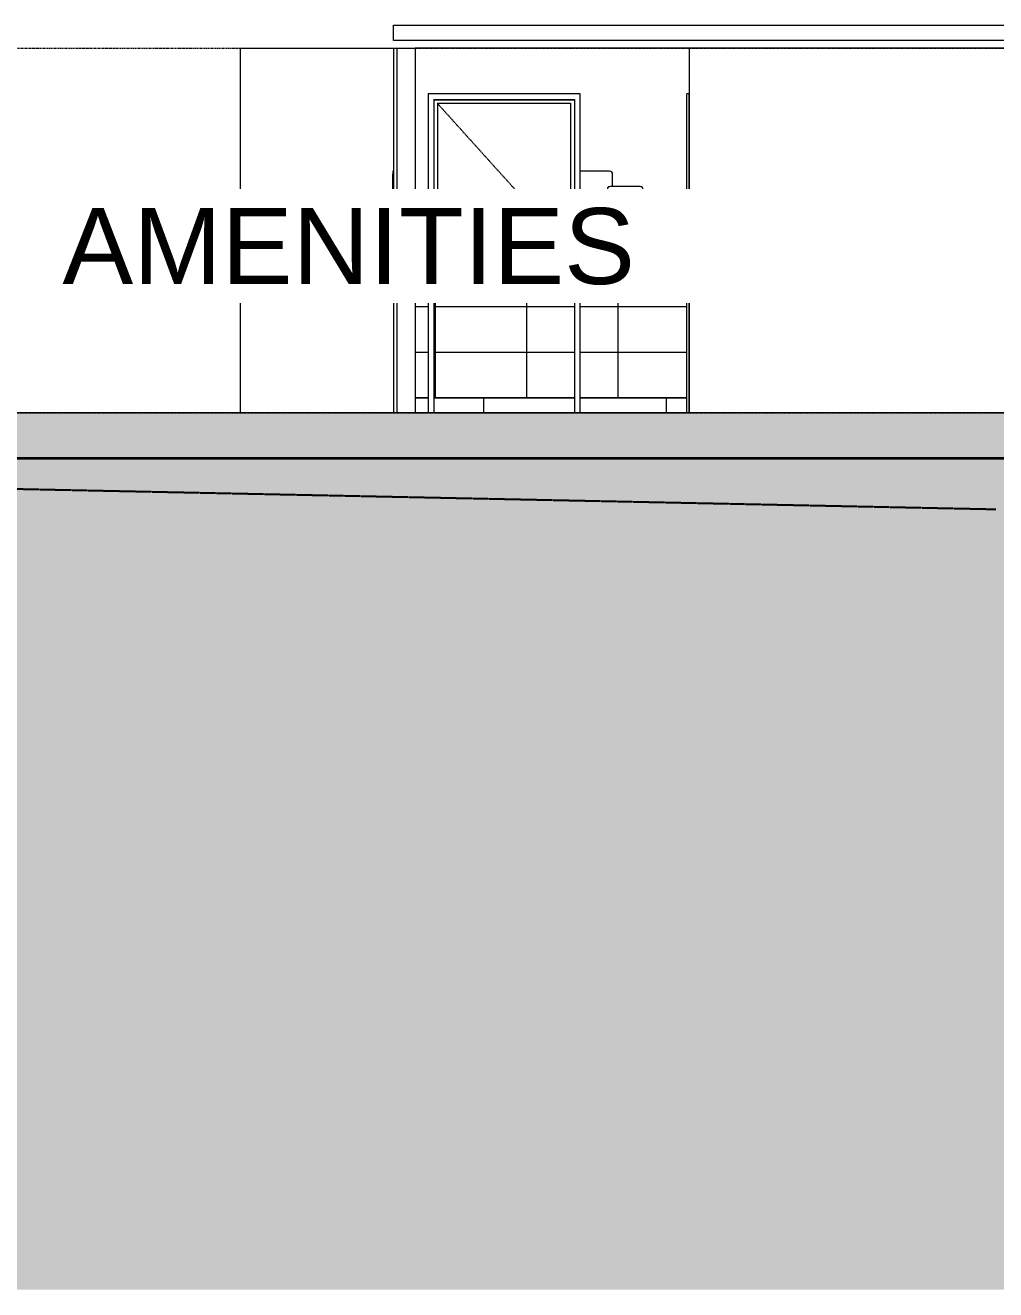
# Model space of a CAD drawing. Header units: millimetres. Extents: x 4237772 to 4686020, y -673 to 29459.
# Drawn here: x 4343118 to 4349498, y -567 to 7750 of the extents above; entities that cross this region are included whole.
import ezdxf

# ---------------------------------------------------------------- set-up
doc = ezdxf.new("R2010")
doc.units = ezdxf.units.MM
for name, pattern in [('AEC_Center', [24, 12, -4, 4, -4]), ('Dash Small', [9, 3, -1.5, 3, -1.5]), ('Existing Ground', [4.5, 3, -1.5])]:
    doc.linetypes.add(name, pattern=pattern)
for name, color, linetype, lineweight in [('A-CLNG', 13, 'Continuous', 5), ('A-DETL', 90, 'Continuous', 18), ('A-DETL-GENF', 92, 'Continuous', 5), ('A-DOOR', 31, 'Continuous', 5), ('A-DOOR-FRAM', 31, 'Continuous', 5), ('A-FLOR', 192, 'Continuous', 5), ('A-FLOR-LEVL', 51, 'Continuous', 5), ('A-FLOR-PATT', 8, 'Continuous', 15), ('A-GENM', 13, 'Continuous', 5), ('A-SIGN', 13, 'Continuous', 5), ('A-WALL', 113, 'Continuous', 5), ('G-ANNO-TEXT', 231, 'Continuous', 5)]:
    doc.layers.add(name, color=color, linetype=linetype, lineweight=lineweight)
doc.styles.add('Arial', font='arial.ttf', dxfattribs={"height": 500})

# ---------------------------------------------------------------- blocks, each defined once
blk = doc.blocks.new('WALL_FINISH - M-TIL2 Wall Tile-2936429-SECTION - GRIDS C4-C5')
at = {"layer": 'A-GENM'}
h = blk.add_hatch(dxfattribs=at)
h.set_pattern_fill('FP_148', color=256, style=0, pattern_type=2)
h.set_pattern_definition([(0, (4345815.92, 5300), (0, 300), []), (90, (4345815.9, 5300), (-600, 4e-14), [])])
h.paths.add_polyline_path([(4345682.3, 5300), (4345766.3, 5300), (4345766.3, 6500), (4345682.3, 6500), (4345682.3, 5335.7)])
h.paths.add_polyline_path([(4346945.6, 5300), (4347467.3, 5300), (4347467.3, 6500), (4346766.3, 6500), (4346766.3, 5300)])
h.paths.add_polyline_path([(4345804.3, 5300), (4346728.3, 5300), (4346728.3, 6500), (4345804.3, 6500), (4345804.3, 5335.7)])
for p, q in [((4345682.3, 6500), (4345766.3, 6500)), ((4345804.3, 6500), (4346728.3, 6500)), ((4346766.3, 6500), (4347467.3, 6500)), ((4345766.3, 5300), (4345682.3, 5300)), ((4346728.3, 5300), (4345804.3, 5300)), ((4347467.3, 5300), (4346766.3, 5300))]:
    blk.add_line(p, q, dxfattribs=at)
blk = doc.blocks.new('WALL_FINISH - M-FLT1 - Skirting Tile-2936430-SECTION - GRIDS C4-C5')
at = {"layer": 'A-GENM'}
h = blk.add_hatch(dxfattribs=at)
h.set_pattern_fill('FP_149', color=256, style=0, pattern_type=2)
h.set_pattern_definition([(0, (4346132.93, 5200), (0, 600), []), (90, (4346132.93, 5200), (-600, 4e-14), [])])
h.paths.add_polyline_path([(4346450.7, 5200), (4346728.3, 5200), (4346726.3, 5300), (4345804.3, 5300), (4345806.3, 5200), (4346203.2, 5200)])
h.paths.add_polyline_path([(4345702.3, 5200), (4345766.3, 5200), (4345766.3, 5300), (4345682.3, 5300), (4345682.3, 5200)])
h.paths.add_polyline_path([(4347467.3, 5200), (4347467.3, 5300), (4346766.3, 5300), (4346766.3, 5200), (4347440.5, 5200)])
for p, q in [((4345682.3, 5300), (4345766.3, 5300)), ((4345804.3, 5300), (4346728.3, 5300)), ((4346766.3, 5300), (4347467.3, 5300))]:
    blk.add_line(p, q, dxfattribs=at)
blk = doc.blocks.new('SIGNAGE - SIGNAGE - AMBULANT-2704061-SECTION - GRIDS C4-C5')
at = {"layer": 'A-SIGN'}
for p, q in [((4346944.8, 6670), (4346944.8, 6530)), ((4347159.8, 6690), (4346964.8, 6690)), ((4347179.8, 6530), (4347179.8, 6670)), ((4346964.8, 6510), (4347159.8, 6510))]:
    blk.add_line(p, q, dxfattribs=at)
for centre, start, end in [((4346964.8, 6670), 90, 180), ((4346964.8, 6670), 120, 164.09059), ((4347159.8, 6670), 0, 90), ((4347159.8, 6670), 15, 60), ((4346964.8, 6530), 180, 255), ((4346964.8, 6530), 180, 270), ((4347159.8, 6530), 270, 0), ((4347159.8, 6530), 270, 345)]:
    blk.add_arc(centre, 20, start, end, dxfattribs=at)
blk = doc.blocks.new('SIGNAGE - SIGNAGE - PWD-2703450-SECTION - GRIDS C4-C5')
at = {"layer": 'A-SIGN'}
for p, q in [((4345538.3, 6790), (4345535.3, 6790)), ((4345535.3, 6790), (4345535.3, 6770)), ((4345535.3, 6790), (4345535.3, 6770)), ((4345535.3, 6630), (4345535.3, 6770)), ((4345535.3, 6630), (4345535.3, 6610)), ((4345535.3, 6630), (4345535.3, 6610)), ((4345535.3, 6610), (4345538.3, 6610))]:
    blk.add_line(p, q, dxfattribs=at)
blk = doc.blocks.new('SIGNAGE - SIGNAGE - FEMALE TOILET-2702952-SECTION - GRIDS C4-C5')
at = {"layer": 'A-SIGN'}
for p, q in [((4346959.8, 6790), (4346766.3, 6790)), ((4346979.8, 6690), (4346979.8, 6770)), ((4346766.3, 6610), (4346944.8, 6610))]:
    blk.add_line(p, q, dxfattribs=at)
for start, end in [(0, 90), (15, 60)]:
    blk.add_arc((4346959.8, 6770), 20, start, end, dxfattribs=at)
blk = doc.blocks.new('X_Door-Frame-Metal - Standard-1022422-SECTION - GRIDS C4-C5')
at = {"layer": 'A-DOOR-FRAM'}
for p, q in [((4347467.3, 5200), (4347467.3, 7300)), ((4347481.3, 7300), (4347467.3, 7300)), ((4347481.3, 7300), (4347481.3, 5200))]:
    blk.add_line(p, q, dxfattribs=at)
blk = doc.blocks.new('X_Door-Panel-Hinge-Standard - Standard-1773919-SECTION - GRIDS C4-C5')
at = {"layer": 'A-DOOR', "linetype": 'Dash Small'}
blk.add_line((4346491.8, 6500), (4345829.3, 7234.5), dxfattribs=at)
blk = doc.blocks.new('X_Door-Frame-Metal - Standard-V274-SECTION - GRIDS C4-C5')
at = {"layer": 'A-DOOR-FRAM'}
for p, q in [((4345766.3, 7300), (4345766.3, 5200)), ((4346766.3, 7300), (4345766.3, 7300)), ((4345804.3, 7262), (4345804.3, 5200)), ((4345804.3, 7262), (4346728.3, 7262)), ((4345829.3, 7237), (4345829.3, 6500)), ((4345829.3, 7237), (4346703.3, 7237)), ((4346703.3, 7237), (4346703.3, 6500)), ((4346728.3, 7262), (4346728.3, 5200)), ((4346766.3, 5200), (4346766.3, 7300))]:
    blk.add_line(p, q, dxfattribs=at)

msp = doc.modelspace()

# ---------------------------------------------------------------- hatches: boundary and pattern name
at = {"layer": 'A-DETL-GENF'}
h = msp.add_hatch(dxfattribs=at)
h.set_pattern_fill('FP_179', color=9, style=0, pattern_type=2)
h.set_pattern_definition([(135, (4308746.76, 10479), (-707.1068, 6e-14), [500, -500]), (135, (4308879.34, 10611.6), (-707.1068, 6e-14), [500, -500]), (135, (4309011.9, 10744.2), (-707.1068, 6e-14), [500, -500]), (45, (4308746.76, 10390.63), (0, 707.1068), [500, -500]), (45, (4308879.34, 10258.05), (0, 707.1068), [500, -500]), (45, (4309011.9, 10125.47), (0, 707.1068), [500, -500])])
h.paths.add_polyline_path([(4363256.2, 4200), (4363256.2, 4200), (4363278.8, 4194.8)])
h.paths.add_polyline_path([(4245976.7, -566.6), (4286240.4, -566.6), (4286240.5, -566.6), (4372682.8, -566.6), (4372682.8, 3455.1), (4371508.2, 3533.1), (4369528.2, 3533.1), (4367571, 3925.8), (4363179.3, 4217.5), (4363178.4, 4217.6), (4363082.9, 4223.9), (4362969.2, 4265.3), (4362956.7, 4269.8), (4361015.6, 4976.3), (4353322.3, 5241.2), (4353322.3, 4300), (4350898.2, 4300), (4350898.2, 4624.1), (4350622.3, 4900), (4335082.3, 4900), (4334682.3, 4500), (4334682.3, 4100), (4330682.3, 4100), (4330682.3, 4500), (4330282.3, 4900), (4314682.3, 4900), (4314382.3, 4600), (4314382.3, 4300), (4311982.3, 4300), (4311982.3, 4900), (4270800.1, 4900), (4277900.7, 5063.5), (4268018.6, 5023.8), (4264656.2, 5200), (4248841.6, 5200), (4245976.7, 5049.9), (4245976.7, 225.4)])
at = {"layer": 'A-FLOR-PATT', "lineweight": 5}
h = msp.add_hatch(dxfattribs=at)
h.set_pattern_fill('FP_3', color=256, style=0, pattern_type=2)
h.set_pattern_definition([(50, (4308746.8, 10390.6), (1457.472, -127.512), [152.4, -1676.4]), (355, (4308746.8, 10390.6), (-281.94, 1528.454), [121.92, -1341.12]), (100.451, (4308868.2, 10380), (1175.54, 1400.933), [129.52, -1424.72]), (46.184, (4308746.8, 10797), (2168.63, -336.34), [228.6, -2514.6]), (96.636, (4308927.5, 10769), (1899.22, 1979.42), [194.28, -2137.08]), (351.184, (4308746.8, 10797), (1899.24, 1979.4), [182.88, -2011.68]), (21, (4308950, 10695.4), (1212.915, -818.12), [152.4, -1676.4]), (326, (4308950, 10695.4), (494.417, 1473.504), [121.92, -1341.12]), (71.451, (4309051, 10627.3), (1707.337, 655.37), [129.52, -1424.72]), (37.5, (4308746.76, 10390.63), (24.7094, 676.44), [67.056, -1257.808, 67.056, -2640.584]), (37.5, (4308746.76, 10390.63), (24.7094, 676.44), [-1391.92, -1294.384, 67.056, -1279.144]), (7.5, (4308746.76, 10390.6), (534.558, 801.444), [67.056, -709.168, 67.056, -1740.408]), (7.5, (4308746.76, 10390.6), (534.558, 801.444), [-843.28, -1227.328, 67.056, -446.024]), (327.5, (4308293.6, 10390.63), (1084.7275, -45.831), [67.056, -440.944, 67.056, -3621.024]), (327.5, (4308293.6, 10390.63), (1084.7275, -45.831), [-575.056, -1517.904, 67.056, -2036.064]), (317.5, (4308090.4, 10390.6), (1185.035, 203.414), [67.056, -593.344, 67.056, -2479.04]), (317.5, (4308090.4, 10390.6), (1185.035, 203.414), [-727.456, -985.52, 67.056, -1426.464])])
h.paths.add_polyline_path([(4314682.3, 4900), (4330282.3, 4900), (4330282.3, 5200), (4314682.3, 5200), (4314682.3, 5052.7)])
h.paths.add_polyline_path([(4340016.4, 4900), (4350622.3, 4900), (4350622.3, 5200), (4335092.3, 5200), (4335092.3, 4910), (4335082.3, 4900), (4339521.4, 4900)])

# ---------------------------------------------------------------- linework, layer by layer
at = {"layer": 'A-CLNG'}
for p, q in [((4345538.3, 7750), (4351922.3, 7750)), ((4345538.3, 7650), (4345538.3, 7750)), ((4351922.3, 7650), (4345538.3, 7650))]:
    msp.add_line(p, q, dxfattribs=at)
at = {"layer": 'A-DETL', "lineweight": 35}
msp.add_line((4350622.3, 4900), (4335082.3, 4900), dxfattribs=at)
at = {"layer": 'A-DETL', "linetype": 'Existing Ground', "lineweight": 25}
msp.add_line((4349498, 4564.9), (4342999.6, 4700), dxfattribs=at)
at = {"layer": 'A-FLOR', "lineweight": 15}
msp.add_line((4350622.3, 5200), (4335092.3, 5200), dxfattribs=at)
at = {"layer": 'A-FLOR-LEVL', "linetype": 'AEC_Center'}
for p, q in [((4238571.8, 7600), (4377820.1, 7600)), ((4238571.8, 5200), (4377820.1, 5200))]:
    msp.add_line(p, q, dxfattribs=at)
at = {"layer": 'A-WALL'}
for p, q in [((4344530.3, 7600), (4344530.3, 5200)), ((4344530.3, 7600), (4345682.3, 7600)), ((4345538.3, 7600), (4345538.3, 5200)), ((4345562.3, 5200), (4345562.3, 7600)), ((4351922.3, 7600), (4345682.3, 7600)), ((4345682.3, 7600), (4345682.3, 5200)), ((4347482.3, 7600), (4347482.3, 5200)), ((4345804.3, 7260), (4346728.3, 7260))]:
    msp.add_line(p, q, dxfattribs=at)

# ---------------------------------------------------------------- block references
at = {"layer": 'A-DOOR'}
for name in ['X_Door-Frame-Metal - Standard-V274-SECTION - GRIDS C4-C5', 'X_Door-Frame-Metal - Standard-1022422-SECTION - GRIDS C4-C5', 'X_Door-Panel-Hinge-Standard - Standard-1773919-SECTION - GRIDS C4-C5']:
    msp.add_blockref(name, (0, 0), dxfattribs=at)
at = {"layer": 'A-GENM'}
for name in ['WALL_FINISH - M-TIL2 Wall Tile-2936429-SECTION - GRIDS C4-C5', 'WALL_FINISH - M-FLT1 - Skirting Tile-2936430-SECTION - GRIDS C4-C5']:
    msp.add_blockref(name, (0, 0), dxfattribs=at)
at = {"layer": 'A-SIGN'}
for name in ['SIGNAGE - SIGNAGE - PWD-2703450-SECTION - GRIDS C4-C5', 'SIGNAGE - SIGNAGE - FEMALE TOILET-2702952-SECTION - GRIDS C4-C5', 'SIGNAGE - SIGNAGE - AMBULANT-2704061-SECTION - GRIDS C4-C5']:
    msp.add_blockref(name, (0, 0), dxfattribs=at)

# ---------------------------------------------------------------- next in the draw order: texts
at = {"layer": 'G-ANNO-TEXT', "color": 7, "insert": (4343362.3, 6548), "char_height": 500, "width": 4553.585, "attachment_point": 1, "style": 'Arial', "bg_fill": 3, "box_fill_scale": 1.25, "bg_fill_color": 256, "bg_fill_true_color": 13158600, "bg_fill_transparency": 0}
msp.add_mtext('AMENITIES', dxfattribs=at)

doc.saveas('drawing.dxf')
